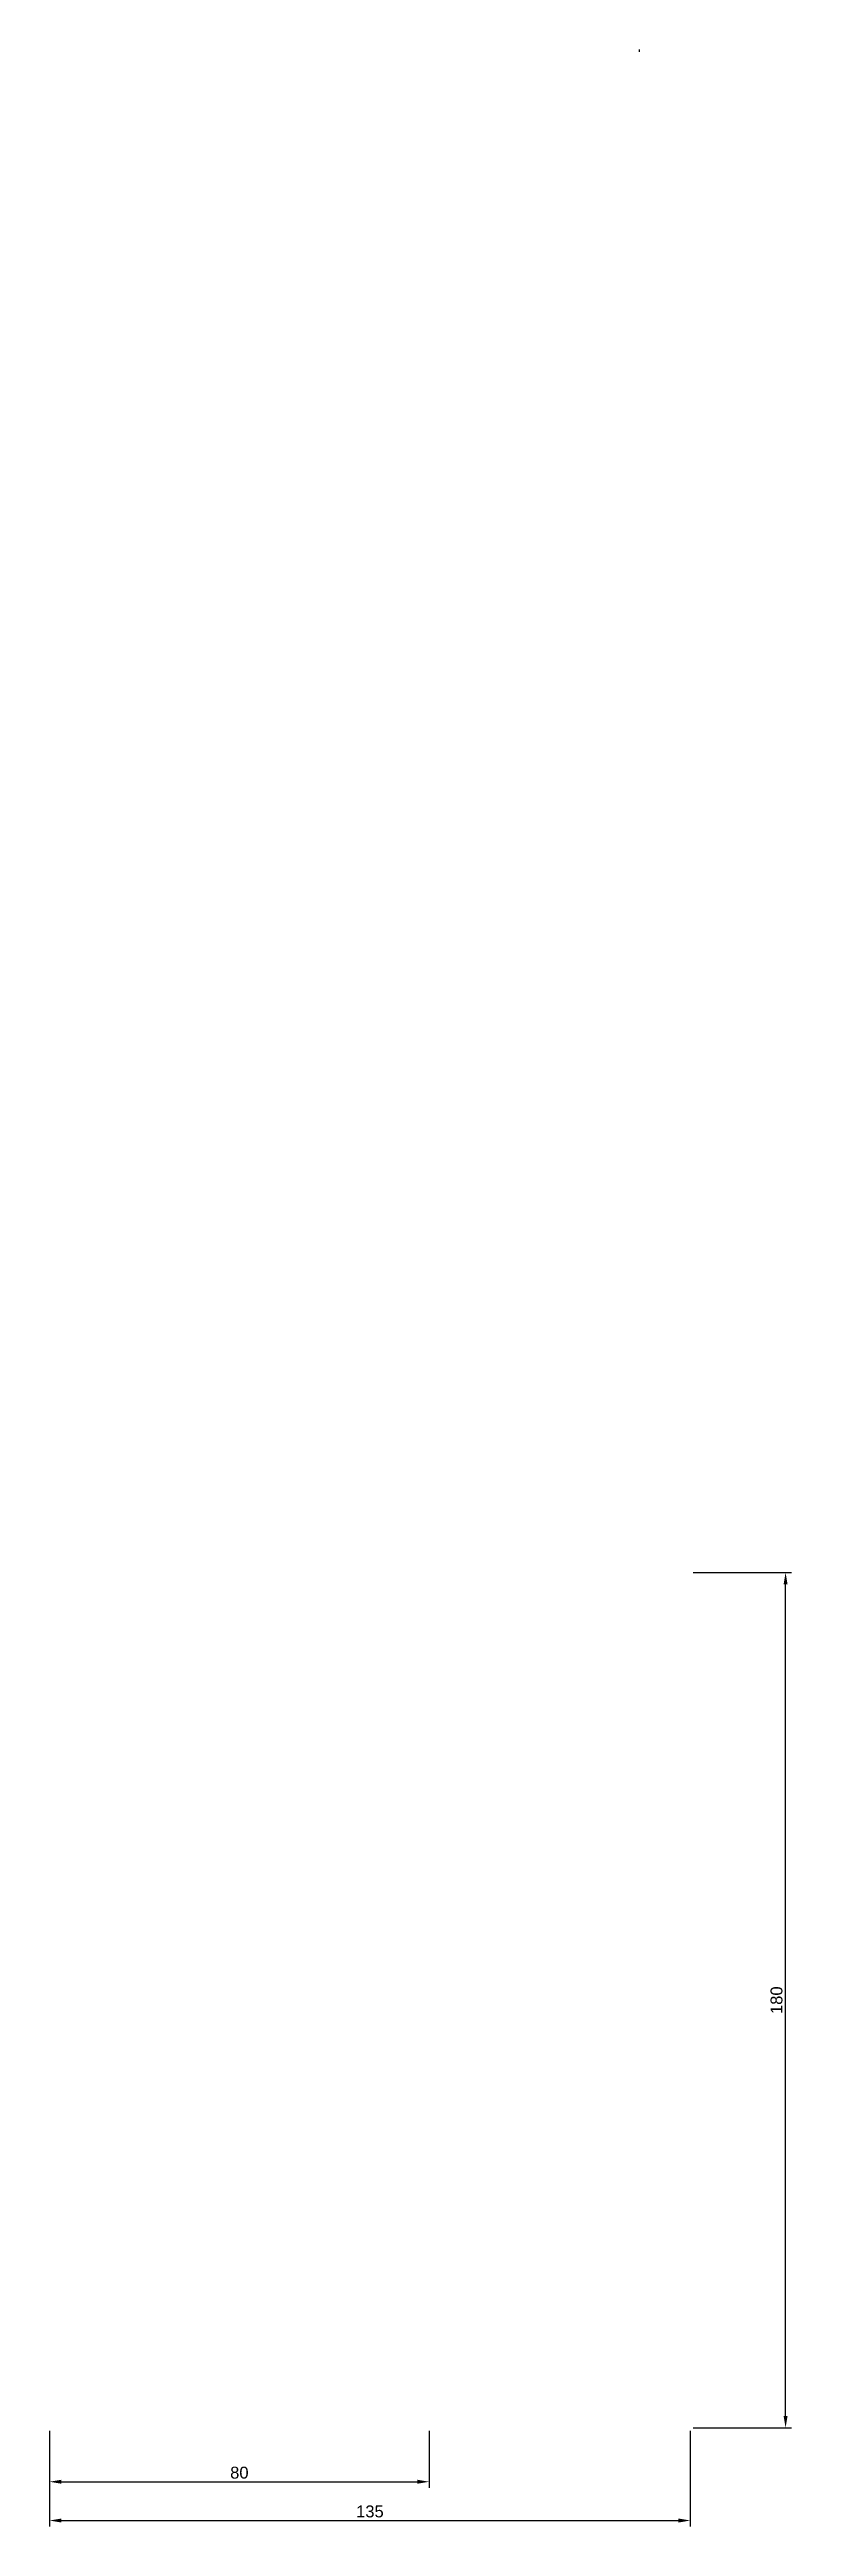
# Model space of a CAD drawing. Header units: millimetres. Extents: x 6 to 162, y 29 to 550.
import ezdxf

# ---------------------------------------------------------------- set-up
doc = ezdxf.new("R2010")
doc.units = ezdxf.units.MM
doc.layers.get('0').update_dxf_attribs({"true_color": 0xc2ced6})
doc.styles.get("Standard").update_dxf_attribs({"font": 'arial.ttf'})
doc.dimstyles.new('ISO-25', dxfattribs={"dimtxt": 2.5, "dimasz": 2.5, "dimexe": 1.25, "dimexo": 0.625, "dimtad": 1, "dimtxsty": 'Standard', "dimcen": 2.5, "dimadec": 0, "dimazin": 0, "dimtfac": 1, "dimtmove": 0, "dimatfit": 3, "dimfxl": 1, "dimarcsym": 0})

# ---------------------------------------------------------------- blocks, each defined once
blk = doc.blocks.new('*D2')
at = {"color": 0, "lineweight": -2, "transparency": 16777216}
for p, q in [((5.8, 49.12), (5.8, 29)), ((140.8, 49.12), (140.8, 29)), ((8.3, 30.25), (138.3, 30.25))]:
    blk.add_line(p, q, dxfattribs=at)
at = {"color": 0, "transparency": 16777216}
for points in [[(8.3, 30.67), (8.3, 29.83), (5.8, 30.25)], [(138.3, 30.67), (138.3, 29.83), (140.8, 30.25)]]:
    blk.add_solid(points, dxfattribs=at)
at = {"layer": 'Defpoints', "color": 0, "transparency": 16777216}
for p in [(5.8, 49.74), (140.8, 49.74), (140.8, 30.25)]:
    blk.add_point(p, dxfattribs=at)
at = {"color": 0, "transparency": 16777216, "insert": (73.3, 32.15), "char_height": 2.5, "attachment_point": 5}
blk.add_mtext('135', dxfattribs=at)
blk = doc.blocks.new('*D3')
at = {"color": 0, "lineweight": -2, "transparency": 16777216}
for p, q in [((141.42, 229.74), (162.12, 229.74)), ((160.87, 52.24), (160.87, 227.24)), ((141.42, 49.74), (162.12, 49.74))]:
    blk.add_line(p, q, dxfattribs=at)
at = {"color": 0, "transparency": 16777216}
for points in [[(160.46, 227.24), (161.29, 227.24), (160.87, 229.74)], [(160.46, 52.24), (161.29, 52.24), (160.87, 49.74)]]:
    blk.add_solid(points, dxfattribs=at)
at = {"layer": 'Defpoints', "color": 0, "transparency": 16777216}
for p in [(140.8, 229.74), (160.87, 229.74), (140.8, 49.74)]:
    blk.add_point(p, dxfattribs=at)
at = {"color": 0, "transparency": 16777216, "insert": (158.97, 139.74), "char_height": 2.5, "attachment_point": 5, "rotation": 90}
blk.add_mtext('180', dxfattribs=at)
blk = doc.blocks.new('*D4')
at = {"color": 0, "lineweight": -2, "transparency": 16777216}
for p, q in [((5.8, 49.12), (5.8, 37.16)), ((85.8, 49.12), (85.8, 37.16)), ((8.3, 38.41), (83.3, 38.41))]:
    blk.add_line(p, q, dxfattribs=at)
at = {"color": 0, "transparency": 16777216}
for points in [[(8.3, 38.83), (8.3, 37.99), (5.8, 38.41)], [(83.3, 38.83), (83.3, 37.99), (85.8, 38.41)]]:
    blk.add_solid(points, dxfattribs=at)
at = {"layer": 'Defpoints', "color": 0, "transparency": 16777216}
for p in [(5.8, 49.74, 315), (85.8, 49.74, 315), (85.8, 38.41)]:
    blk.add_point(p, dxfattribs=at)
at = {"color": 0, "transparency": 16777216, "insert": (45.8, 40.31), "char_height": 2.5, "attachment_point": 5}
blk.add_mtext('80', dxfattribs=at)

msp = doc.modelspace()

# ---------------------------------------------------------------- linework, layer by layer
msp.add_line((130.093, 549.727, 315), (130.093, 550.227, 315))

# ---------------------------------------------------------------- dimensions: what is measured, and where the dimension line sits
dim = msp.add_linear_dim(base=(160.873, 229.741), p1=(140.797, 49.741), p2=(140.797, 229.741), angle=90, dimstyle='ISO-25')
dim.commit()
dim.dimension.update_dxf_attribs({"geometry": '*D3', "text_midpoint": (158.972, 139.741)})
for base, p1, p2, picture, middle in [((140.797, 30.251), (5.797, 49.741), (140.797, 49.741), '*D2', (73.297, 32.153)), ((85.797, 38.41), (5.797, 49.741, 315), (85.797, 49.741, 315), '*D4', (45.797, 40.312))]:
    dim = msp.add_linear_dim(base=base, p1=p1, p2=p2, dimstyle='ISO-25')
    dim.commit()
    dim.dimension.update_dxf_attribs({"geometry": picture, "text_midpoint": middle})

doc.saveas('drawing.dxf')
